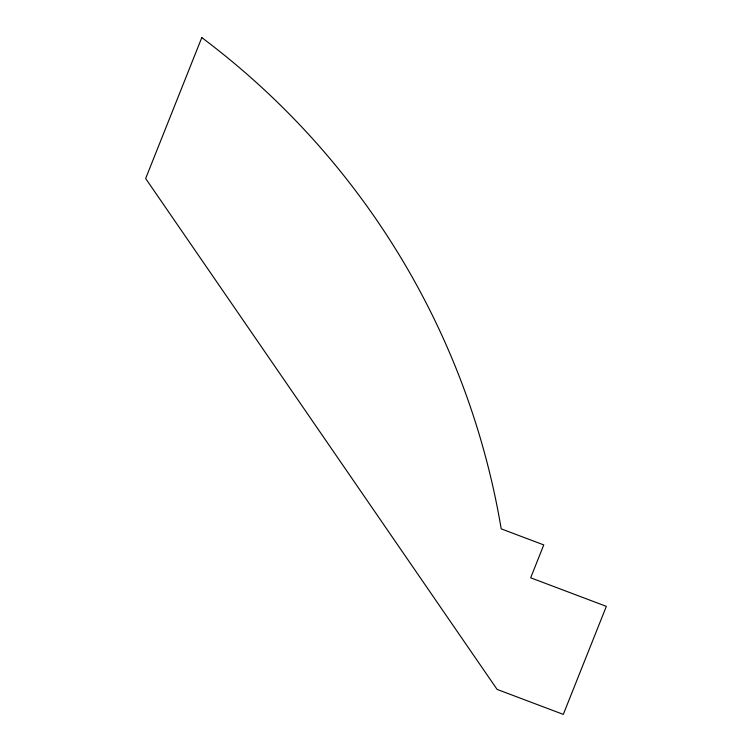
<?xml version="1.0" encoding="UTF-8"?>
<svg xmlns="http://www.w3.org/2000/svg" width="752" height="752" viewBox="0 0 752 752"><rect width="100%" height="100%" fill="white"/><g stroke="black" fill="none" stroke-linecap="round" stroke-linejoin="round"><path stroke-width="1.13" d="M201.799 37.6L145.653 178.515L497.091 689.405L563.304 714.4L606.347 606.366L530.668 577.799L543.771 544.918L501.199 528.853A800.495 786.056 -24.1 0 0 201.799 37.6"/></g></svg>
